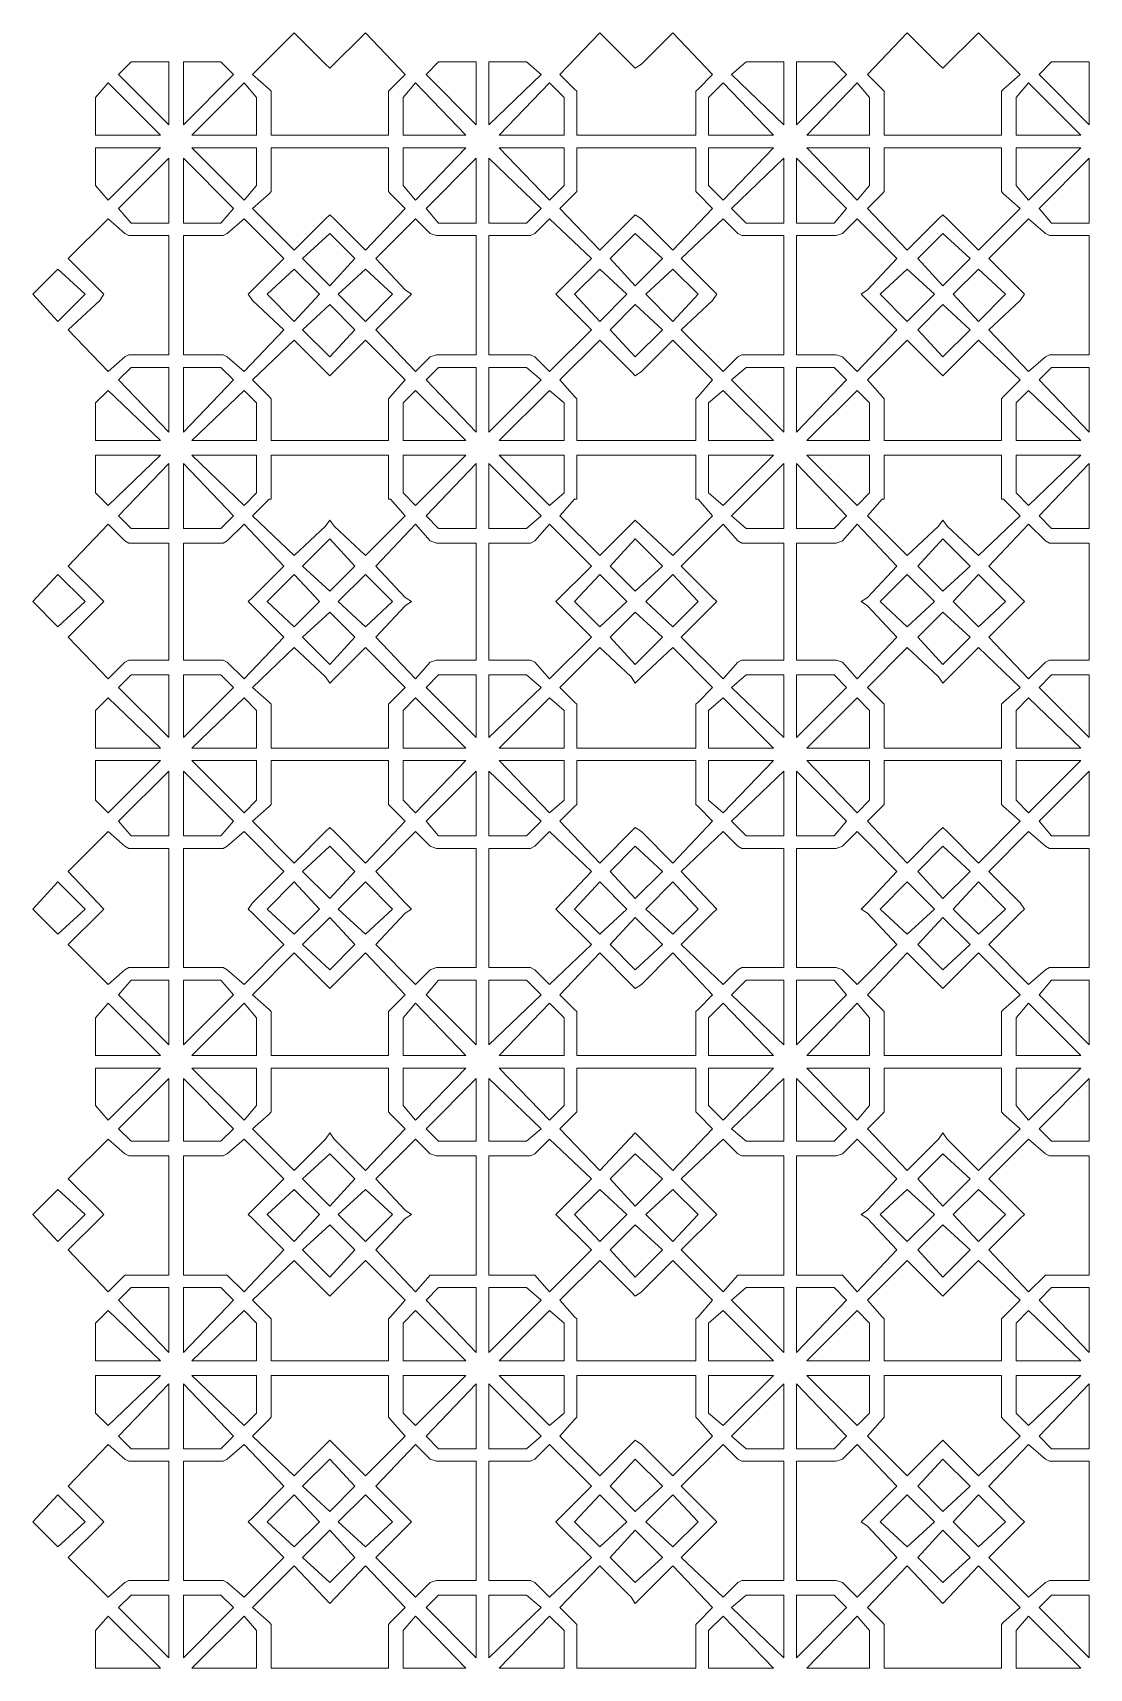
# Model space of a CAD drawing. Extents: x -66030 to 95157, y -13132 to 45879.
# Drawn here: x 40600 to 42572, y 25208 to 28262 of the extents above; entities that cross this region are included whole.
import ezdxf

# ---------------------------------------------------------------- set-up
doc = ezdxf.new("R2010")
doc.units = 0
doc.header["$LTSCALE"] = 100
doc.header["$MEASUREMENT"] = 0
doc.layers.get('0').update_dxf_attribs({"linetype": 'CONTINUOUS'})

msp = doc.modelspace()

# ---------------------------------------------------------------- linework, layer by layer
at = {"lineweight": 0}
for points in [[(41044.9, 28070.7), (41263.6, 28070.7), (41263.6, 28152.8), (41267.5, 28156.7), (41294.9, 28184), (41220.7, 28262.1), (41154.2, 28195.7), (41146.4, 28203.6), (41087.8, 28262.1), (41009.7, 28184), (41041, 28156.7), (41044.9, 28152.8), (41044.9, 28070.7)], [(41615.2, 28070.7), (41837.8, 28070.7), (41837.8, 28152.8), (41841.7, 28156.7), (41869, 28184), (41794.8, 28262.1), (41736.2, 28203.6), (41724.5, 28195.7), (41716.7, 28203.6), (41658.1, 28262.1), (41583.9, 28184), (41611.2, 28156.7), (41615.2, 28152.8), (41615.2, 28070.7)], [(42189.3, 28070.7), (42408.1, 28070.7), (42408.1, 28152.8), (42412, 28156.7), (42443.2, 28184), (42365.1, 28262.1), (42298.7, 28195.7), (42290.9, 28203.6), (42232.3, 28262.1), (42158.1, 28184), (42185.4, 28156.7), (42189.3, 28152.8), (42189.3, 28070.7)], [(40853.5, 28090.3), (40853.5, 28207.5), (40783.2, 28207.5), (40759.7, 28184), (40853.5, 28090.3)], [(40880.8, 28207.5), (40880.8, 28090.3), (40974.6, 28184), (40951.1, 28207.5), (40880.8, 28207.5)], [(41333.9, 28184), (41427.7, 28090.3), (41427.7, 28207.5), (41357.4, 28207.5), (41333.9, 28184)], [(41451.1, 28090.3), (41548.8, 28184), (41521.4, 28207.5), (41451.1, 28207.5), (41451.1, 28090.3)], [(42001.8, 28090.3), (42001.8, 28207.5), (41931.5, 28207.5), (41904.2, 28184), (42001.8, 28090.3)], [(42025.3, 28207.5), (42025.3, 28090.3), (42119, 28184), (42095.6, 28207.5), (42025.3, 28207.5)], [(42478.4, 28184), (42572.1, 28090.3), (42572.1, 28207.5), (42501.8, 28207.5), (42478.4, 28184)], [(40716.8, 28070.7), (40837.9, 28070.7), (40740.2, 28168.4), (40716.8, 28141.1), (40716.8, 28070.7)], [(40896.5, 28070.7), (41017.5, 28070.7), (41017.5, 28141.1), (40994.1, 28168.4), (40896.5, 28070.7)], [(41291, 28070.7), (41408.1, 28070.7), (41314.4, 28168.4), (41291, 28141.1), (41291, 28070.7)], [(41470.6, 28070.7), (41591.7, 28070.7), (41591.7, 28141.1), (41564.4, 28168.4), (41470.6, 28070.7)], [(41861.2, 28070.7), (41982.3, 28070.7), (41888.6, 28168.4), (41861.2, 28141.1), (41861.2, 28070.7)], [(42044.8, 28070.7), (42162, 28070.7), (42162, 28141.1), (42138.6, 28168.4), (42044.8, 28070.7)], [(42435.4, 28070.7), (42556.5, 28070.7), (42458.8, 28168.4), (42435.4, 28141.1), (42435.4, 28070.7)], [(40837.9, 28047.3), (40716.8, 28047.3), (40716.8, 27977), (40740.2, 27949.7), (40837.9, 28047.3)], [(41017.5, 28047.3), (40896.5, 28047.3), (40994.1, 27949.7), (41017.5, 27977), (41017.5, 28047.3)], [(41263.6, 28047.3), (41044.9, 28047.3), (41044.9, 27965.3), (41041, 27961.4), (41009.7, 27934), (41087.8, 27855.9), (41146.4, 27914.5), (41154.2, 27922.3), (41162.1, 27914.5), (41220.7, 27855.9), (41294.9, 27934), (41267.5, 27961.4), (41263.6, 27965.3), (41263.6, 28047.3)], [(41408.1, 28047.3), (41291, 28047.3), (41291, 27977), (41314.4, 27949.7), (41408.1, 28047.3)], [(41591.7, 28047.3), (41470.6, 28047.3), (41564.4, 27949.7), (41591.7, 27977), (41591.7, 28047.3)], [(41837.8, 28047.3), (41615.2, 28047.3), (41615.2, 27965.3), (41611.2, 27961.4), (41583.9, 27934), (41658.1, 27855.9), (41724.5, 27922.3), (41736.2, 27914.5), (41794.8, 27855.9), (41869, 27934), (41841.7, 27961.4), (41837.8, 27965.3), (41837.8, 28047.3)], [(41982.3, 28047.3), (41861.2, 28047.3), (41861.2, 27977), (41888.6, 27949.7), (41982.3, 28047.3)], [(42162, 28047.3), (42044.8, 28047.3), (42138.6, 27949.7), (42162, 27977), (42162, 28047.3)], [(42408.1, 28047.3), (42189.3, 28047.3), (42189.3, 27965.3), (42185.4, 27961.4), (42158.1, 27934), (42232.3, 27855.9), (42290.9, 27914.5), (42298.7, 27922.3), (42306.5, 27914.5), (42365.1, 27855.9), (42443.2, 27934), (42412, 27961.4), (42408.1, 27965.3), (42408.1, 28047.3)], [(42556.5, 28047.3), (42435.4, 28047.3), (42435.4, 27977), (42458.8, 27949.7), (42556.5, 28047.3)], [(40853.5, 27906.7), (40853.5, 28027.8), (40759.7, 27934), (40783.2, 27906.7), (40853.5, 27906.7)], [(40880.8, 28027.8), (40880.8, 27906.7), (40951.1, 27906.7), (40974.6, 27934), (40880.8, 28027.8)], [(41427.7, 28027.8), (41333.9, 27934), (41357.4, 27906.7), (41427.7, 27906.7), (41427.7, 28027.8)], [(41548.8, 27934), (41451.1, 28027.8), (41451.1, 27906.7), (41521.4, 27906.7), (41548.8, 27934)], [(42001.8, 27906.7), (42001.8, 28027.8), (41904.2, 27934), (41931.5, 27906.7), (42001.8, 27906.7)], [(42025.3, 28027.8), (42025.3, 27906.7), (42095.6, 27906.7), (42119, 27934), (42025.3, 28027.8)], [(42572.1, 28027.8), (42478.4, 27934), (42501.8, 27906.7), (42572.1, 27906.7), (42572.1, 28027.8)], [(40853.5, 27660.6), (40853.5, 27883.3), (40779.3, 27883.3), (40771.5, 27887.2), (40740.2, 27914.5), (40666, 27840.3), (40732.4, 27773.9), (40724.6, 27762.2), (40666, 27707.5), (40740.2, 27629.4), (40771.5, 27656.7), (40779.3, 27660.6), (40853.5, 27660.6)], [(40880.8, 27883.3), (40880.8, 27660.6), (40955, 27660.6), (40962.9, 27656.7), (40994.1, 27629.4), (41068.3, 27707.5), (41009.7, 27762.2), (41001.9, 27773.9), (41009.7, 27781.7), (41068.3, 27840.3), (40994.1, 27914.5), (40962.9, 27887.2), (40955, 27883.3), (40880.8, 27883.3)], [(41314.4, 27629.4), (41341.7, 27656.7), (41353.5, 27660.6), (41427.7, 27660.6), (41427.7, 27883.3), (41353.5, 27883.3), (41341.7, 27887.2), (41314.4, 27914.5), (41240.2, 27840.3), (41294.9, 27781.7), (41306.6, 27773.9), (41294.9, 27762.2), (41240.2, 27707.5), (41314.4, 27629.4)], [(41451.1, 27660.6), (41529.2, 27660.6), (41537, 27656.7), (41564.4, 27629.4), (41642.5, 27707.5), (41576.1, 27773.9), (41642.5, 27840.3), (41564.4, 27914.5), (41537, 27887.2), (41529.2, 27883.3), (41451.1, 27883.3), (41451.1, 27660.6)], [(42001.8, 27660.6), (42001.8, 27883.3), (41923.7, 27883.3), (41915.9, 27887.2), (41888.6, 27914.5), (41810.5, 27840.3), (41869, 27781.7), (41876.9, 27773.9), (41869, 27762.2), (41810.5, 27707.5), (41888.6, 27629.4), (41915.9, 27656.7), (41923.7, 27660.6), (42001.8, 27660.6)], [(42025.3, 27883.3), (42025.3, 27660.6), (42099.5, 27660.6), (42111.2, 27656.7), (42138.6, 27629.4), (42212.8, 27707.5), (42158.1, 27762.2), (42146.4, 27773.9), (42158.1, 27781.7), (42212.8, 27840.3), (42138.6, 27914.5), (42111.2, 27887.2), (42099.5, 27883.3), (42025.3, 27883.3)], [(42458.8, 27629.4), (42490.1, 27656.7), (42497.9, 27660.6), (42572.1, 27660.6), (42572.1, 27883.3), (42497.9, 27883.3), (42490.1, 27887.2), (42458.8, 27914.5), (42384.6, 27840.3), (42443.2, 27781.7), (42451, 27773.9), (42443.2, 27762.2), (42384.6, 27707.5), (42458.8, 27629.4)], [(41201.1, 27840.3), (41154.2, 27887.2), (41103.5, 27840.3), (41154.2, 27789.5), (41201.1, 27840.3)], [(41775.3, 27840.3), (41724.5, 27887.2), (41677.6, 27840.3), (41724.5, 27789.5), (41775.3, 27840.3)], [(42349.5, 27840.3), (42298.7, 27887.2), (42251.8, 27840.3), (42298.7, 27789.5), (42349.5, 27840.3)], [(40646.5, 27723.1), (40697.3, 27773.9), (40646.5, 27820.8), (40599.6, 27773.9), (40646.5, 27723.1)], [(41087.8, 27820.8), (41037.1, 27773.9), (41087.8, 27723.1), (41134.7, 27773.9), (41087.8, 27820.8)], [(41220.7, 27723.1), (41271.4, 27773.9), (41220.7, 27820.8), (41169.9, 27773.9), (41220.7, 27723.1)], [(41658.1, 27820.8), (41611.2, 27773.9), (41658.1, 27723.1), (41708.9, 27773.9), (41658.1, 27820.8)], [(41794.8, 27723.1), (41841.7, 27773.9), (41794.8, 27820.8), (41744, 27773.9), (41794.8, 27723.1)], [(42232.3, 27820.8), (42181.5, 27773.9), (42232.3, 27723.1), (42283.1, 27773.9), (42232.3, 27820.8)], [(42365.1, 27723.1), (42415.9, 27773.9), (42365.1, 27820.8), (42318.2, 27773.9), (42365.1, 27723.1)], [(41154.2, 27656.7), (41201.1, 27707.5), (41154.2, 27754.4), (41103.5, 27707.5), (41154.2, 27656.7)], [(41724.5, 27656.7), (41775.3, 27707.5), (41724.5, 27754.4), (41677.6, 27707.5), (41724.5, 27656.7)], [(42298.7, 27656.7), (42349.5, 27707.5), (42298.7, 27754.4), (42251.8, 27707.5), (42298.7, 27656.7)], [(41263.6, 27500.5), (41263.6, 27578.6), (41267.5, 27582.5), (41294.9, 27613.7), (41220.7, 27688), (41154.2, 27621.6), (41087.8, 27688), (41009.7, 27613.7), (41041, 27582.5), (41044.9, 27578.6), (41044.9, 27500.5), (41263.6, 27500.5)], [(41583.9, 27613.7), (41611.2, 27582.5), (41615.2, 27578.6), (41615.2, 27500.5), (41837.8, 27500.5), (41837.8, 27578.6), (41841.7, 27582.5), (41869, 27613.7), (41794.8, 27688), (41736.2, 27629.4), (41724.5, 27621.6), (41716.7, 27629.4), (41658.1, 27688), (41583.9, 27613.7)], [(42408.1, 27500.5), (42408.1, 27578.6), (42412, 27582.5), (42443.2, 27613.7), (42365.1, 27688), (42298.7, 27621.6), (42232.3, 27688), (42158.1, 27613.7), (42185.4, 27582.5), (42189.3, 27578.6), (42189.3, 27500.5), (42408.1, 27500.5)], [(40853.5, 27516.1), (40853.5, 27637.2), (40783.2, 27637.2), (40759.7, 27613.7), (40853.5, 27516.1)], [(40880.8, 27637.2), (40880.8, 27516.1), (40974.6, 27613.7), (40951.1, 27637.2), (40880.8, 27637.2)], [(41427.7, 27637.2), (41357.4, 27637.2), (41333.9, 27613.7), (41427.7, 27516.1), (41427.7, 27637.2)], [(41451.1, 27637.2), (41451.1, 27516.1), (41548.8, 27613.7), (41521.4, 27637.2), (41451.1, 27637.2)], [(42001.8, 27516.1), (42001.8, 27637.2), (41931.5, 27637.2), (41904.2, 27613.7), (42001.8, 27516.1)], [(42025.3, 27637.2), (42025.3, 27516.1), (42119, 27613.7), (42095.6, 27637.2), (42025.3, 27637.2)], [(42572.1, 27637.2), (42501.8, 27637.2), (42478.4, 27613.7), (42572.1, 27516.1), (42572.1, 27637.2)], [(40716.8, 27500.5), (40837.9, 27500.5), (40740.2, 27594.2), (40716.8, 27570.8), (40716.8, 27500.5)], [(40896.5, 27500.5), (41017.5, 27500.5), (41017.5, 27570.8), (40994.1, 27594.2), (40896.5, 27500.5)], [(41314.4, 27594.2), (41291, 27570.8), (41291, 27500.5), (41408.1, 27500.5), (41314.4, 27594.2)], [(41470.6, 27500.5), (41591.7, 27500.5), (41591.7, 27570.8), (41564.4, 27594.2), (41470.6, 27500.5)], [(41861.2, 27500.5), (41982.3, 27500.5), (41888.6, 27594.2), (41861.2, 27570.8), (41861.2, 27500.5)], [(42044.8, 27500.5), (42162, 27500.5), (42162, 27570.8), (42138.6, 27594.2), (42044.8, 27500.5)], [(42458.8, 27594.2), (42435.4, 27570.8), (42435.4, 27500.5), (42556.5, 27500.5), (42458.8, 27594.2)], [(40837.9, 27473.1), (40716.8, 27473.1), (40716.8, 27402.8), (40740.2, 27379.4), (40837.9, 27473.1)], [(41017.5, 27473.1), (40896.5, 27473.1), (40994.1, 27379.4), (41017.5, 27402.8), (41017.5, 27473.1)], [(41294.9, 27359.9), (41267.5, 27391.1), (41263.6, 27391.1), (41263.6, 27473.1), (41044.9, 27473.1), (41044.9, 27391.1), (41041, 27391.1), (41009.7, 27359.9), (41087.8, 27285.6), (41146.4, 27340.3), (41154.2, 27352), (41162.1, 27340.3), (41220.7, 27285.6), (41294.9, 27359.9)], [(41408.1, 27473.1), (41291, 27473.1), (41291, 27402.8), (41314.4, 27379.4), (41408.1, 27473.1)], [(41564.4, 27379.4), (41591.7, 27402.8), (41591.7, 27473.1), (41470.6, 27473.1), (41564.4, 27379.4)], [(41615.2, 27473.1), (41615.2, 27391.1), (41611.2, 27391.1), (41583.9, 27359.9), (41658.1, 27285.6), (41724.5, 27352), (41736.2, 27340.3), (41794.8, 27285.6), (41869, 27359.9), (41841.7, 27391.1), (41837.8, 27391.1), (41837.8, 27473.1), (41615.2, 27473.1)], [(41982.3, 27473.1), (41861.2, 27473.1), (41861.2, 27402.8), (41888.6, 27379.4), (41982.3, 27473.1)], [(42162, 27473.1), (42044.8, 27473.1), (42138.6, 27379.4), (42162, 27402.8), (42162, 27473.1)], [(42443.2, 27359.9), (42412, 27391.1), (42408.1, 27391.1), (42408.1, 27473.1), (42189.3, 27473.1), (42189.3, 27391.1), (42185.4, 27391.1), (42158.1, 27359.9), (42232.3, 27285.6), (42290.9, 27340.3), (42298.7, 27352), (42306.5, 27340.3), (42365.1, 27285.6), (42443.2, 27359.9)], [(42556.5, 27473.1), (42435.4, 27473.1), (42435.4, 27402.8), (42458.8, 27379.4), (42556.5, 27473.1)], [(40853.5, 27336.4), (40853.5, 27457.5), (40759.7, 27359.9), (40783.2, 27336.4), (40853.5, 27336.4)], [(40880.8, 27457.5), (40880.8, 27336.4), (40951.1, 27336.4), (40974.6, 27359.9), (40880.8, 27457.5)], [(41427.7, 27336.4), (41427.7, 27457.5), (41333.9, 27359.9), (41357.4, 27336.4), (41427.7, 27336.4)], [(41451.1, 27336.4), (41521.4, 27336.4), (41548.8, 27359.9), (41451.1, 27457.5), (41451.1, 27336.4)], [(42001.8, 27336.4), (42001.8, 27457.5), (41904.2, 27359.9), (41931.5, 27336.4), (42001.8, 27336.4)], [(42025.3, 27457.5), (42025.3, 27336.4), (42095.6, 27336.4), (42119, 27359.9), (42025.3, 27457.5)], [(42572.1, 27336.4), (42572.1, 27457.5), (42478.4, 27359.9), (42501.8, 27336.4), (42572.1, 27336.4)], [(40853.5, 27090.3), (40853.5, 27309.1), (40779.3, 27309.1), (40771.5, 27313), (40740.2, 27344.2), (40666, 27266.1), (40724.6, 27207.5), (40732.4, 27199.7), (40666, 27133.3), (40740.2, 27055.2), (40771.5, 27086.4), (40779.3, 27090.3), (40853.5, 27090.3)], [(40880.8, 27309.1), (40880.8, 27090.3), (40955, 27090.3), (40962.9, 27086.4), (40994.1, 27055.2), (41068.3, 27133.3), (41009.7, 27191.9), (41001.9, 27199.7), (41009.7, 27207.5), (41068.3, 27266.1), (40994.1, 27344.2), (40962.9, 27313), (40955, 27309.1), (40880.8, 27309.1)], [(41427.7, 27309.1), (41353.5, 27309.1), (41341.7, 27313), (41314.4, 27344.2), (41240.2, 27266.1), (41294.9, 27207.5), (41306.6, 27199.7), (41294.9, 27191.9), (41240.2, 27133.3), (41314.4, 27055.2), (41341.7, 27086.4), (41353.5, 27090.3), (41427.7, 27090.3), (41427.7, 27309.1)], [(41564.4, 27344.2), (41537, 27313), (41529.2, 27309.1), (41451.1, 27309.1), (41451.1, 27090.3), (41529.2, 27090.3), (41537, 27086.4), (41564.4, 27055.2), (41642.5, 27133.3), (41576.1, 27199.7), (41642.5, 27266.1), (41564.4, 27344.2)], [(42001.8, 27090.3), (42001.8, 27309.1), (41923.7, 27309.1), (41915.9, 27313), (41888.6, 27344.2), (41810.5, 27266.1), (41869, 27207.5), (41876.9, 27199.7), (41810.5, 27133.3), (41888.6, 27055.2), (41915.9, 27086.4), (41923.7, 27090.3), (42001.8, 27090.3)], [(42025.3, 27309.1), (42025.3, 27090.3), (42099.5, 27090.3), (42111.2, 27086.4), (42138.6, 27055.2), (42212.8, 27133.3), (42158.1, 27191.9), (42146.4, 27199.7), (42158.1, 27207.5), (42212.8, 27266.1), (42138.6, 27344.2), (42111.2, 27313), (42099.5, 27309.1), (42025.3, 27309.1)], [(42572.1, 27309.1), (42497.9, 27309.1), (42490.1, 27313), (42458.8, 27344.2), (42384.6, 27266.1), (42451, 27199.7), (42384.6, 27133.3), (42458.8, 27055.2), (42490.1, 27086.4), (42497.9, 27090.3), (42572.1, 27090.3), (42572.1, 27309.1)], [(41154.2, 27316.9), (41103.5, 27266.1), (41154.2, 27219.2), (41201.1, 27266.1), (41154.2, 27316.9)], [(41724.5, 27316.9), (41677.6, 27266.1), (41724.5, 27219.2), (41775.3, 27266.1), (41724.5, 27316.9)], [(42298.7, 27316.9), (42251.8, 27266.1), (42298.7, 27219.2), (42349.5, 27266.1), (42298.7, 27316.9)], [(40646.5, 27152.8), (40697.3, 27199.7), (40646.5, 27250.5), (40599.6, 27199.7), (40646.5, 27152.8)], [(41087.8, 27250.5), (41037.1, 27199.7), (41087.8, 27152.8), (41134.7, 27199.7), (41087.8, 27250.5)], [(41220.7, 27152.8), (41271.4, 27199.7), (41220.7, 27250.5), (41169.9, 27199.7), (41220.7, 27152.8)], [(41658.1, 27250.5), (41611.2, 27199.7), (41658.1, 27152.8), (41708.9, 27199.7), (41658.1, 27250.5)], [(41794.8, 27152.8), (41841.7, 27199.7), (41794.8, 27250.5), (41744, 27199.7), (41794.8, 27152.8)], [(42232.3, 27250.5), (42181.5, 27199.7), (42232.3, 27152.8), (42283.1, 27199.7), (42232.3, 27250.5)], [(42365.1, 27152.8), (42415.9, 27199.7), (42365.1, 27250.5), (42318.2, 27199.7), (42365.1, 27152.8)], [(41103.5, 27133.3), (41154.2, 27082.5), (41201.1, 27133.3), (41154.2, 27180.2), (41103.5, 27133.3)], [(41677.6, 27133.3), (41724.5, 27082.5), (41775.3, 27133.3), (41724.5, 27180.2), (41677.6, 27133.3)], [(42251.8, 27133.3), (42298.7, 27082.5), (42349.5, 27133.3), (42298.7, 27180.2), (42251.8, 27133.3)], [(41044.9, 26926.3), (41263.6, 26926.3), (41263.6, 27008.3), (41267.5, 27012.2), (41294.9, 27039.6), (41220.7, 27113.8), (41154.2, 27047.4), (41146.4, 27059.1), (41087.8, 27113.8), (41009.7, 27039.6), (41041, 27012.2), (41044.9, 27008.3), (41044.9, 26926.3)], [(41615.2, 26926.3), (41837.8, 26926.3), (41837.8, 27008.3), (41841.7, 27012.2), (41869, 27039.6), (41794.8, 27113.8), (41736.2, 27059.1), (41724.5, 27047.4), (41716.7, 27059.1), (41658.1, 27113.8), (41583.9, 27039.6), (41611.2, 27012.2), (41615.2, 27008.3), (41615.2, 26926.3)], [(42189.3, 26926.3), (42408.1, 26926.3), (42408.1, 27008.3), (42412, 27012.2), (42443.2, 27039.6), (42365.1, 27113.8), (42298.7, 27047.4), (42290.9, 27059.1), (42232.3, 27113.8), (42158.1, 27039.6), (42185.4, 27012.2), (42189.3, 27008.3), (42189.3, 26926.3)], [(40853.5, 26945.8), (40853.5, 27063), (40783.2, 27063), (40759.7, 27039.6), (40853.5, 26945.8)], [(40880.8, 27063), (40880.8, 26945.8), (40974.6, 27039.6), (40951.1, 27063), (40880.8, 27063)], [(41333.9, 27039.6), (41427.7, 26945.8), (41427.7, 27063), (41357.4, 27063), (41333.9, 27039.6)], [(41451.1, 26945.8), (41548.8, 27039.6), (41521.4, 27063), (41451.1, 27063), (41451.1, 26945.8)], [(42001.8, 26945.8), (42001.8, 27063), (41931.5, 27063), (41904.2, 27039.6), (42001.8, 26945.8)], [(42025.3, 27063), (42025.3, 26945.8), (42119, 27039.6), (42095.6, 27063), (42025.3, 27063)], [(42478.4, 27039.6), (42572.1, 26945.8), (42572.1, 27063), (42501.8, 27063), (42478.4, 27039.6)], [(40716.8, 26926.3), (40837.9, 26926.3), (40740.2, 27020), (40716.8, 26996.6), (40716.8, 26926.3)], [(40896.5, 26926.3), (41017.5, 26926.3), (41017.5, 26996.6), (40994.1, 27020), (40896.5, 26926.3)], [(41291, 26926.3), (41408.1, 26926.3), (41314.4, 27020), (41291, 26996.6), (41291, 26926.3)], [(41470.6, 26926.3), (41591.7, 26926.3), (41591.7, 26996.6), (41564.4, 27020), (41470.6, 26926.3)], [(41861.2, 26926.3), (41982.3, 26926.3), (41888.6, 27020), (41861.2, 26996.6), (41861.2, 26926.3)], [(42044.8, 26926.3), (42162, 26926.3), (42162, 26996.6), (42138.6, 27020), (42044.8, 26926.3)], [(42435.4, 26926.3), (42556.5, 26926.3), (42458.8, 27020), (42435.4, 26996.6), (42435.4, 26926.3)], [(40837.9, 26902.9), (40716.8, 26902.9), (40716.8, 26828.7), (40740.2, 26805.2), (40837.9, 26902.9)], [(40853.5, 26762.2), (40853.5, 26883.3), (40759.7, 26789.6), (40783.2, 26762.2), (40853.5, 26762.2)], [(40880.8, 26883.3), (40880.8, 26762.2), (40951.1, 26762.2), (40974.6, 26789.6), (40880.8, 26883.3)], [(41017.5, 26902.9), (40896.5, 26902.9), (40994.1, 26805.2), (41017.5, 26828.7), (41017.5, 26902.9)], [(41263.6, 26902.9), (41044.9, 26902.9), (41044.9, 26820.8), (41041, 26816.9), (41009.7, 26789.6), (41087.8, 26711.5), (41146.4, 26770.1), (41154.2, 26777.9), (41162.1, 26770.1), (41220.7, 26711.5), (41294.9, 26789.6), (41267.5, 26816.9), (41263.6, 26820.8), (41263.6, 26902.9)], [(41408.1, 26902.9), (41291, 26902.9), (41291, 26828.7), (41314.4, 26805.2), (41408.1, 26902.9)], [(41427.7, 26883.3), (41333.9, 26789.6), (41357.4, 26762.2), (41427.7, 26762.2), (41427.7, 26883.3)], [(41548.8, 26789.6), (41451.1, 26883.3), (41451.1, 26762.2), (41521.4, 26762.2), (41548.8, 26789.6)], [(41591.7, 26902.9), (41470.6, 26902.9), (41564.4, 26805.2), (41591.7, 26828.7), (41591.7, 26902.9)], [(41837.8, 26902.9), (41615.2, 26902.9), (41615.2, 26820.8), (41611.2, 26816.9), (41583.9, 26789.6), (41658.1, 26711.5), (41724.5, 26777.9), (41736.2, 26770.1), (41794.8, 26711.5), (41869, 26789.6), (41841.7, 26816.9), (41837.8, 26820.8), (41837.8, 26902.9)], [(41982.3, 26902.9), (41861.2, 26902.9), (41861.2, 26828.7), (41888.6, 26805.2), (41982.3, 26902.9)], [(42001.8, 26762.2), (42001.8, 26883.3), (41904.2, 26789.6), (41931.5, 26762.2), (42001.8, 26762.2)], [(42025.3, 26883.3), (42025.3, 26762.2), (42095.6, 26762.2), (42119, 26789.6), (42025.3, 26883.3)], [(42162, 26902.9), (42044.8, 26902.9), (42138.6, 26805.2), (42162, 26828.7), (42162, 26902.9)], [(42408.1, 26902.9), (42189.3, 26902.9), (42189.3, 26820.8), (42185.4, 26816.9), (42158.1, 26789.6), (42232.3, 26711.5), (42290.9, 26770.1), (42298.7, 26777.9), (42306.5, 26770.1), (42365.1, 26711.5), (42443.2, 26789.6), (42412, 26816.9), (42408.1, 26820.8), (42408.1, 26902.9)], [(42556.5, 26902.9), (42435.4, 26902.9), (42435.4, 26828.7), (42458.8, 26805.2), (42556.5, 26902.9)], [(42572.1, 26883.3), (42478.4, 26789.6), (42501.8, 26762.2), (42572.1, 26762.2), (42572.1, 26883.3)], [(40853.5, 26516.2), (40853.5, 26738.8), (40779.3, 26738.8), (40771.5, 26742.7), (40740.2, 26770.1), (40666, 26695.8), (40732.4, 26625.5), (40724.6, 26617.7), (40666, 26559.1), (40740.2, 26484.9), (40771.5, 26512.3), (40779.3, 26516.2), (40853.5, 26516.2)], [(40880.8, 26738.8), (40880.8, 26516.2), (40955, 26516.2), (40962.9, 26512.3), (40994.1, 26484.9), (41068.3, 26559.1), (41009.7, 26617.7), (41001.9, 26625.5), (41009.7, 26637.3), (41068.3, 26695.8), (40994.1, 26770.1), (40962.9, 26742.7), (40955, 26738.8), (40880.8, 26738.8)], [(41314.4, 26484.9), (41341.7, 26512.3), (41353.5, 26516.2), (41427.7, 26516.2), (41427.7, 26738.8), (41353.5, 26738.8), (41341.7, 26742.7), (41314.4, 26770.1), (41240.2, 26695.8), (41294.9, 26637.3), (41306.6, 26625.5), (41294.9, 26617.7), (41240.2, 26559.1), (41314.4, 26484.9)], [(41451.1, 26516.2), (41529.2, 26516.2), (41537, 26512.3), (41564.4, 26484.9), (41642.5, 26559.1), (41583.9, 26617.7), (41576.1, 26625.5), (41642.5, 26695.8), (41564.4, 26770.1), (41537, 26742.7), (41529.2, 26738.8), (41451.1, 26738.8), (41451.1, 26516.2)], [(42001.8, 26516.2), (42001.8, 26738.8), (41923.7, 26738.8), (41915.9, 26742.7), (41888.6, 26770.1), (41810.5, 26695.8), (41876.9, 26625.5), (41869, 26617.7), (41810.5, 26559.1), (41888.6, 26484.9), (41915.9, 26512.3), (41923.7, 26516.2), (42001.8, 26516.2)], [(42025.3, 26738.8), (42025.3, 26516.2), (42099.5, 26516.2), (42111.2, 26512.3), (42138.6, 26484.9), (42212.8, 26559.1), (42158.1, 26617.7), (42146.4, 26625.5), (42158.1, 26637.3), (42212.8, 26695.8), (42138.6, 26770.1), (42111.2, 26742.7), (42099.5, 26738.8), (42025.3, 26738.8)], [(42458.8, 26484.9), (42490.1, 26512.3), (42497.9, 26516.2), (42572.1, 26516.2), (42572.1, 26738.8), (42497.9, 26738.8), (42490.1, 26742.7), (42458.8, 26770.1), (42384.6, 26695.8), (42443.2, 26637.3), (42451, 26625.5), (42443.2, 26617.7), (42384.6, 26559.1), (42458.8, 26484.9)], [(41201.1, 26695.8), (41154.2, 26742.7), (41103.5, 26695.8), (41154.2, 26645.1), (41201.1, 26695.8)], [(41775.3, 26695.8), (41724.5, 26742.7), (41677.6, 26695.8), (41724.5, 26645.1), (41775.3, 26695.8)], [(42349.5, 26695.8), (42298.7, 26742.7), (42251.8, 26695.8), (42298.7, 26645.1), (42349.5, 26695.8)], [(40646.5, 26578.7), (40697.3, 26625.5), (40646.5, 26676.3), (40599.6, 26625.5), (40646.5, 26578.7)], [(41087.8, 26676.3), (41037.1, 26625.5), (41087.8, 26578.7), (41134.7, 26625.5), (41087.8, 26676.3)], [(41220.7, 26578.7), (41271.4, 26625.5), (41220.7, 26676.3), (41169.9, 26625.5), (41220.7, 26578.7)], [(41658.1, 26676.3), (41611.2, 26625.5), (41658.1, 26578.7), (41708.9, 26625.5), (41658.1, 26676.3)], [(41794.8, 26578.7), (41841.7, 26625.5), (41794.8, 26676.3), (41744, 26625.5), (41794.8, 26578.7)], [(42232.3, 26676.3), (42181.5, 26625.5), (42232.3, 26578.7), (42283.1, 26625.5), (42232.3, 26676.3)], [(42365.1, 26578.7), (42415.9, 26625.5), (42365.1, 26676.3), (42318.2, 26625.5), (42365.1, 26578.7)], [(41154.2, 26512.3), (41201.1, 26559.1), (41154.2, 26609.9), (41103.5, 26559.1), (41154.2, 26512.3)], [(41724.5, 26512.3), (41775.3, 26559.1), (41724.5, 26609.9), (41677.6, 26559.1), (41724.5, 26512.3)], [(42298.7, 26512.3), (42349.5, 26559.1), (42298.7, 26609.9), (42251.8, 26559.1), (42298.7, 26512.3)], [(41263.6, 26352.1), (41263.6, 26434.1), (41267.5, 26438.1), (41294.9, 26465.4), (41220.7, 26543.5), (41154.2, 26477.1), (41087.8, 26543.5), (41009.7, 26465.4), (41041, 26438.1), (41044.9, 26434.1), (41044.9, 26352.1), (41263.6, 26352.1)], [(41583.9, 26465.4), (41611.2, 26438.1), (41615.2, 26434.1), (41615.2, 26352.1), (41837.8, 26352.1), (41837.8, 26434.1), (41841.7, 26438.1), (41869, 26465.4), (41794.8, 26543.5), (41736.2, 26484.9), (41724.5, 26477.1), (41716.7, 26484.9), (41658.1, 26543.5), (41583.9, 26465.4)], [(42408.1, 26352.1), (42408.1, 26434.1), (42412, 26438.1), (42443.2, 26465.4), (42365.1, 26543.5), (42298.7, 26477.1), (42232.3, 26543.5), (42158.1, 26465.4), (42185.4, 26438.1), (42189.3, 26434.1), (42189.3, 26352.1), (42408.1, 26352.1)], [(40853.5, 26371.7), (40853.5, 26492.7), (40783.2, 26492.7), (40759.7, 26465.4), (40853.5, 26371.7)], [(40880.8, 26492.7), (40880.8, 26371.7), (40974.6, 26465.4), (40951.1, 26492.7), (40880.8, 26492.7)], [(41427.7, 26492.7), (41357.4, 26492.7), (41333.9, 26465.4), (41427.7, 26371.7), (41427.7, 26492.7)], [(41451.1, 26492.7), (41451.1, 26371.7), (41548.8, 26465.4), (41521.4, 26492.7), (41451.1, 26492.7)], [(42001.8, 26371.7), (42001.8, 26492.7), (41931.5, 26492.7), (41904.2, 26465.4), (42001.8, 26371.7)], [(42025.3, 26492.7), (42025.3, 26371.7), (42119, 26465.4), (42095.6, 26492.7), (42025.3, 26492.7)], [(42572.1, 26492.7), (42501.8, 26492.7), (42478.4, 26465.4), (42572.1, 26371.7), (42572.1, 26492.7)], [(40716.8, 26352.1), (40837.9, 26352.1), (40740.2, 26449.8), (40716.8, 26422.4), (40716.8, 26352.1)], [(40896.5, 26352.1), (41017.5, 26352.1), (41017.5, 26422.4), (40994.1, 26449.8), (40896.5, 26352.1)], [(41314.4, 26449.8), (41291, 26422.4), (41291, 26352.1), (41408.1, 26352.1), (41314.4, 26449.8)], [(41470.6, 26352.1), (41591.7, 26352.1), (41591.7, 26422.4), (41564.4, 26449.8), (41470.6, 26352.1)], [(41861.2, 26352.1), (41982.3, 26352.1), (41888.6, 26449.8), (41861.2, 26422.4), (41861.2, 26352.1)], [(42044.8, 26352.1), (42162, 26352.1), (42162, 26422.4), (42138.6, 26449.8), (42044.8, 26352.1)], [(42458.8, 26449.8), (42435.4, 26422.4), (42435.4, 26352.1), (42556.5, 26352.1), (42458.8, 26449.8)], [(40837.9, 26328.7), (40716.8, 26328.7), (40716.8, 26258.4), (40740.2, 26231), (40837.9, 26328.7)], [(40853.5, 26192), (40853.5, 26309.2), (40759.7, 26215.4), (40783.2, 26192), (40853.5, 26192)], [(40880.8, 26309.2), (40880.8, 26192), (40951.1, 26192), (40974.6, 26215.4), (40880.8, 26309.2)], [(41017.5, 26328.7), (40896.5, 26328.7), (40994.1, 26231), (41017.5, 26258.4), (41017.5, 26328.7)], [(41294.9, 26215.4), (41267.5, 26242.8), (41263.6, 26246.7), (41263.6, 26328.7), (41044.9, 26328.7), (41044.9, 26246.7), (41041, 26242.8), (41009.7, 26215.4), (41087.8, 26137.3), (41146.4, 26195.9), (41154.2, 26207.6), (41162.1, 26195.9), (41220.7, 26137.3), (41294.9, 26215.4)], [(41408.1, 26328.7), (41291, 26328.7), (41291, 26258.4), (41314.4, 26231), (41408.1, 26328.7)], [(41427.7, 26192), (41427.7, 26309.2), (41333.9, 26215.4), (41357.4, 26192), (41427.7, 26192)], [(41451.1, 26192), (41521.4, 26192), (41548.8, 26215.4), (41451.1, 26309.2), (41451.1, 26192)], [(41564.4, 26231), (41591.7, 26258.4), (41591.7, 26328.7), (41470.6, 26328.7), (41564.4, 26231)], [(41615.2, 26328.7), (41615.2, 26246.7), (41611.2, 26242.8), (41583.9, 26215.4), (41658.1, 26137.3), (41724.5, 26207.6), (41736.2, 26195.9), (41794.8, 26137.3), (41869, 26215.4), (41841.7, 26242.8), (41837.8, 26246.7), (41837.8, 26328.7), (41615.2, 26328.7)], [(41982.3, 26328.7), (41861.2, 26328.7), (41861.2, 26258.4), (41888.6, 26231), (41982.3, 26328.7)], [(42001.8, 26192), (42001.8, 26309.2), (41904.2, 26215.4), (41931.5, 26192), (42001.8, 26192)], [(42025.3, 26309.2), (42025.3, 26192), (42095.6, 26192), (42119, 26215.4), (42025.3, 26309.2)], [(42162, 26328.7), (42044.8, 26328.7), (42138.6, 26231), (42162, 26258.4), (42162, 26328.7)], [(42443.2, 26215.4), (42412, 26242.8), (42408.1, 26246.7), (42408.1, 26328.7), (42189.3, 26328.7), (42189.3, 26246.7), (42185.4, 26242.8), (42158.1, 26215.4), (42232.3, 26137.3), (42290.9, 26195.9), (42298.7, 26207.6), (42306.5, 26195.9), (42365.1, 26137.3), (42443.2, 26215.4)], [(42556.5, 26328.7), (42435.4, 26328.7), (42435.4, 26258.4), (42458.8, 26231), (42556.5, 26328.7)], [(42572.1, 26192), (42572.1, 26309.2), (42478.4, 26215.4), (42501.8, 26192), (42572.1, 26192)], [(40853.5, 25942), (40853.5, 26164.6), (40779.3, 26164.6), (40771.5, 26168.5), (40740.2, 26195.9), (40666, 26121.7), (40724.6, 26063.1), (40732.4, 26055.3), (40724.6, 26047.5), (40666, 25988.9), (40740.2, 25910.7), (40771.5, 25942), (40779.3, 25942), (40853.5, 25942)], [(40880.8, 26164.6), (40880.8, 25942), (40955, 25942), (40962.9, 25942), (40994.1, 25910.7), (41068.3, 25988.9), (41009.7, 26047.5), (41001.9, 26055.3), (41009.7, 26063.1), (41068.3, 26121.7), (40994.1, 26195.9), (40962.9, 26168.5), (40955, 26164.6), (40880.8, 26164.6)], [(41427.7, 26164.6), (41353.5, 26164.6), (41341.7, 26168.5), (41314.4, 26195.9), (41240.2, 26121.7), (41294.9, 26063.1), (41306.6, 26055.3), (41294.9, 26047.5), (41240.2, 25988.9), (41314.4, 25910.7), (41341.7, 25942), (41353.5, 25942), (41427.7, 25942), (41427.7, 26164.6)], [(41564.4, 26195.9), (41537, 26168.5), (41529.2, 26164.6), (41451.1, 26164.6), (41451.1, 25942), (41529.2, 25942), (41537, 25942), (41564.4, 25910.7), (41642.5, 25988.9), (41576.1, 26055.3), (41642.5, 26121.7), (41564.4, 26195.9)], [(42001.8, 25942), (42001.8, 26164.6), (41923.7, 26164.6), (41915.9, 26168.5), (41888.6, 26195.9), (41810.5, 26121.7), (41869, 26063.1), (41876.9, 26055.3), (41810.5, 25988.9), (41888.6, 25910.7), (41915.9, 25942), (41923.7, 25942), (42001.8, 25942)], [(42025.3, 26164.6), (42025.3, 25942), (42099.5, 25942), (42111.2, 25942), (42138.6, 25910.7), (42212.8, 25988.9), (42158.1, 26047.5), (42146.4, 26055.3), (42158.1, 26063.1), (42212.8, 26121.7), (42138.6, 26195.9), (42111.2, 26168.5), (42099.5, 26164.6), (42025.3, 26164.6)], [(42572.1, 26164.6), (42497.9, 26164.6), (42490.1, 26168.5), (42458.8, 26195.9), (42384.6, 26121.7), (42443.2, 26063.1), (42451, 26055.3), (42443.2, 26047.5), (42384.6, 25988.9), (42458.8, 25910.7), (42490.1, 25942), (42497.9, 25942), (42572.1, 25942), (42572.1, 26164.6)], [(41154.2, 26168.5), (41103.5, 26121.7), (41154.2, 26070.9), (41201.1, 26121.7), (41154.2, 26168.5)], [(41724.5, 26168.5), (41677.6, 26121.7), (41724.5, 26070.9), (41775.3, 26121.7), (41724.5, 26168.5)], [(42298.7, 26168.5), (42251.8, 26121.7), (42298.7, 26070.9), (42349.5, 26121.7), (42298.7, 26168.5)], [(40646.5, 26004.5), (40697.3, 26055.3), (40646.5, 26102.1), (40599.6, 26055.3), (40646.5, 26004.5)], [(41087.8, 26102.1), (41037.1, 26055.3), (41087.8, 26004.5), (41134.7, 26055.3), (41087.8, 26102.1)], [(41220.7, 26004.5), (41271.4, 26055.3), (41220.7, 26102.1), (41169.9, 26055.3), (41220.7, 26004.5)], [(41658.1, 26102.1), (41611.2, 26055.3), (41658.1, 26004.5), (41708.9, 26055.3), (41658.1, 26102.1)], [(41794.8, 26004.5), (41841.7, 26055.3), (41794.8, 26102.1), (41744, 26055.3), (41794.8, 26004.5)], [(42232.3, 26102.1), (42181.5, 26055.3), (42232.3, 26004.5), (42283.1, 26055.3), (42232.3, 26102.1)], [(42365.1, 26004.5), (42415.9, 26055.3), (42365.1, 26102.1), (42318.2, 26055.3), (42365.1, 26004.5)], [(41103.5, 25988.9), (41154.2, 25938.1), (41201.1, 25988.9), (41154.2, 26035.7), (41103.5, 25988.9)], [(41677.6, 25988.9), (41724.5, 25938.1), (41775.3, 25988.9), (41724.5, 26035.7), (41677.6, 25988.9)], [(42251.8, 25988.9), (42298.7, 25938.1), (42349.5, 25988.9), (42298.7, 26035.7), (42251.8, 25988.9)], [(41044.9, 25781.9), (41263.6, 25781.9), (41263.6, 25860), (41267.5, 25863.9), (41294.9, 25895.1), (41220.7, 25969.3), (41154.2, 25902.9), (41146.4, 25910.7), (41087.8, 25969.3), (41009.7, 25895.1), (41041, 25863.9), (41044.9, 25860), (41044.9, 25781.9)], [(41615.2, 25781.9), (41837.8, 25781.9), (41837.8, 25860), (41841.7, 25863.9), (41869, 25895.1), (41794.8, 25969.3), (41736.2, 25910.7), (41724.5, 25902.9), (41716.7, 25910.7), (41658.1, 25969.3), (41583.9, 25895.1), (41611.2, 25863.9), (41615.2, 25860), (41615.2, 25781.9)], [(42189.3, 25781.9), (42408.1, 25781.9), (42408.1, 25860), (42412, 25863.9), (42443.2, 25895.1), (42365.1, 25969.3), (42298.7, 25902.9), (42290.9, 25910.7), (42232.3, 25969.3), (42158.1, 25895.1), (42185.4, 25863.9), (42189.3, 25860), (42189.3, 25781.9)], [(40853.5, 25797.5), (40853.5, 25918.6), (40783.2, 25918.6), (40759.7, 25895.1), (40853.5, 25797.5)], [(40880.8, 25918.6), (40880.8, 25797.5), (40974.6, 25895.1), (40951.1, 25918.6), (40880.8, 25918.6)], [(41333.9, 25895.1), (41427.7, 25797.5), (41427.7, 25918.6), (41357.4, 25918.6), (41333.9, 25895.1)], [(41451.1, 25797.5), (41548.8, 25895.1), (41521.4, 25918.6), (41451.1, 25918.6), (41451.1, 25797.5)], [(42001.8, 25797.5), (42001.8, 25918.6), (41931.5, 25918.6), (41904.2, 25895.1), (42001.8, 25797.5)], [(42025.3, 25918.6), (42025.3, 25797.5), (42119, 25895.1), (42095.6, 25918.6), (42025.3, 25918.6)], [(42478.4, 25895.1), (42572.1, 25797.5), (42572.1, 25918.6), (42501.8, 25918.6), (42478.4, 25895.1)], [(40716.8, 25781.9), (40837.9, 25781.9), (40740.2, 25875.6), (40716.8, 25852.2), (40716.8, 25781.9)], [(40896.5, 25781.9), (41017.5, 25781.9), (41017.5, 25852.2), (40994.1, 25875.6), (40896.5, 25781.9)], [(41291, 25781.9), (41408.1, 25781.9), (41314.4, 25875.6), (41291, 25852.2), (41291, 25781.9)], [(41470.6, 25781.9), (41591.7, 25781.9), (41591.7, 25852.2), (41564.4, 25875.6), (41470.6, 25781.9)], [(41861.2, 25781.9), (41982.3, 25781.9), (41888.6, 25875.6), (41861.2, 25852.2), (41861.2, 25781.9)], [(42044.8, 25781.9), (42162, 25781.9), (42162, 25852.2), (42138.6, 25875.6), (42044.8, 25781.9)], [(42435.4, 25781.9), (42556.5, 25781.9), (42458.8, 25875.6), (42435.4, 25852.2), (42435.4, 25781.9)], [(40837.9, 25754.5), (40716.8, 25754.5), (40716.8, 25684.2), (40740.2, 25660.8), (40837.9, 25754.5)], [(41017.5, 25754.5), (40896.5, 25754.5), (40994.1, 25660.8), (41017.5, 25684.2), (41017.5, 25754.5)], [(41263.6, 25754.5), (41044.9, 25754.5), (41044.9, 25676.4), (41041, 25672.5), (41009.7, 25641.2), (41087.8, 25567), (41146.4, 25625.6), (41154.2, 25633.4), (41162.1, 25625.6), (41220.7, 25567), (41294.9, 25641.2), (41267.5, 25672.5), (41263.6, 25676.4), (41263.6, 25754.5)], [(41408.1, 25754.5), (41291, 25754.5), (41291, 25684.2), (41314.4, 25660.8), (41408.1, 25754.5)], [(41591.7, 25754.5), (41470.6, 25754.5), (41564.4, 25660.8), (41591.7, 25684.2), (41591.7, 25754.5)], [(41837.8, 25754.5), (41615.2, 25754.5), (41615.2, 25676.4), (41611.2, 25672.5), (41583.9, 25641.2), (41658.1, 25567), (41724.5, 25633.4), (41736.2, 25625.6), (41794.8, 25567), (41869, 25641.2), (41841.7, 25672.5), (41837.8, 25676.4), (41837.8, 25754.5)], [(41982.3, 25754.5), (41861.2, 25754.5), (41861.2, 25684.2), (41888.6, 25660.8), (41982.3, 25754.5)], [(42162, 25754.5), (42044.8, 25754.5), (42138.6, 25660.8), (42162, 25684.2), (42162, 25754.5)], [(42408.1, 25754.5), (42189.3, 25754.5), (42189.3, 25676.4), (42185.4, 25672.5), (42158.1, 25641.2), (42232.3, 25567), (42290.9, 25625.6), (42298.7, 25633.4), (42306.5, 25625.6), (42365.1, 25567), (42443.2, 25641.2), (42412, 25672.5), (42408.1, 25676.4), (42408.1, 25754.5)], [(42556.5, 25754.5), (42435.4, 25754.5), (42435.4, 25684.2), (42458.8, 25660.8), (42556.5, 25754.5)], [(40853.5, 25617.8), (40853.5, 25738.9), (40759.7, 25641.2), (40783.2, 25617.8), (40853.5, 25617.8)], [(40880.8, 25738.9), (40880.8, 25617.8), (40951.1, 25617.8), (40974.6, 25641.2), (40880.8, 25738.9)], [(41427.7, 25738.9), (41333.9, 25641.2), (41357.4, 25617.8), (41427.7, 25617.8), (41427.7, 25738.9)], [(41548.8, 25641.2), (41451.1, 25738.9), (41451.1, 25617.8), (41521.4, 25617.8), (41548.8, 25641.2)], [(42001.8, 25617.8), (42001.8, 25738.9), (41904.2, 25641.2), (41931.5, 25617.8), (42001.8, 25617.8)], [(42025.3, 25738.9), (42025.3, 25617.8), (42095.6, 25617.8), (42119, 25641.2), (42025.3, 25738.9)], [(42572.1, 25738.9), (42478.4, 25641.2), (42501.8, 25617.8), (42572.1, 25617.8), (42572.1, 25738.9)], [(40853.5, 25371.7), (40853.5, 25594.4), (40779.3, 25594.4), (40771.5, 25598.3), (40740.2, 25625.6), (40666, 25547.5), (40724.6, 25488.9), (40732.4, 25481.1), (40724.6, 25473.3), (40666, 25414.7), (40740.2, 25340.5), (40771.5, 25367.8), (40779.3, 25371.7), (40853.5, 25371.7)], [(40880.8, 25594.4), (40880.8, 25371.7), (40955, 25371.7), (40962.9, 25367.8), (40994.1, 25340.5), (41068.3, 25414.7), (41009.7, 25473.3), (41001.9, 25481.1), (41009.7, 25488.9), (41068.3, 25547.5), (40994.1, 25625.6), (40962.9, 25598.3), (40955, 25594.4), (40880.8, 25594.4)], [(41201.1, 25547.5), (41154.2, 25598.3), (41103.5, 25547.5), (41154.2, 25500.6), (41201.1, 25547.5)], [(41314.4, 25340.5), (41341.7, 25367.8), (41353.5, 25371.7), (41427.7, 25371.7), (41427.7, 25594.4), (41353.5, 25594.4), (41341.7, 25598.3), (41314.4, 25625.6), (41240.2, 25547.5), (41306.6, 25481.1), (41240.2, 25414.7), (41314.4, 25340.5)], [(41451.1, 25371.7), (41529.2, 25371.7), (41537, 25367.8), (41564.4, 25340.5), (41642.5, 25414.7), (41583.9, 25473.3), (41576.1, 25481.1), (41583.9, 25488.9), (41642.5, 25547.5), (41564.4, 25625.6), (41537, 25598.3), (41529.2, 25594.4), (41451.1, 25594.4), (41451.1, 25371.7)], [(41775.3, 25547.5), (41724.5, 25598.3), (41677.6, 25547.5), (41724.5, 25500.6), (41775.3, 25547.5)], [(42001.8, 25371.7), (42001.8, 25594.4), (41923.7, 25594.4), (41915.9, 25598.3), (41888.6, 25625.6), (41810.5, 25547.5), (41876.9, 25481.1), (41869, 25473.3), (41810.5, 25414.7), (41888.6, 25340.5), (41915.9, 25367.8), (41923.7, 25371.7), (42001.8, 25371.7)], [(42025.3, 25594.4), (42025.3, 25371.7), (42099.5, 25371.7), (42111.2, 25367.8), (42138.6, 25340.5), (42212.8, 25414.7), (42158.1, 25473.3), (42146.4, 25481.1), (42212.8, 25547.5), (42138.6, 25625.6), (42111.2, 25598.3), (42099.5, 25594.4), (42025.3, 25594.4)], [(42349.5, 25547.5), (42298.7, 25598.3), (42251.8, 25547.5), (42298.7, 25500.6), (42349.5, 25547.5)], [(42458.8, 25340.5), (42490.1, 25367.8), (42497.9, 25371.7), (42572.1, 25371.7), (42572.1, 25594.4), (42497.9, 25594.4), (42490.1, 25598.3), (42458.8, 25625.6), (42384.6, 25547.5), (42443.2, 25488.9), (42451, 25481.1), (42443.2, 25473.3), (42384.6, 25414.7), (42458.8, 25340.5)], [(40646.5, 25434.2), (40697.3, 25481.1), (40646.5, 25531.9), (40599.6, 25481.1), (40646.5, 25434.2)], [(41087.8, 25531.9), (41037.1, 25481.1), (41087.8, 25434.2), (41134.7, 25481.1), (41087.8, 25531.9)], [(41220.7, 25434.2), (41271.4, 25481.1), (41220.7, 25531.9), (41169.9, 25481.1), (41220.7, 25434.2)], [(41658.1, 25531.9), (41611.2, 25481.1), (41658.1, 25434.2), (41708.9, 25481.1), (41658.1, 25531.9)], [(41794.8, 25434.2), (41841.7, 25481.1), (41794.8, 25531.9), (41744, 25481.1), (41794.8, 25434.2)], [(42232.3, 25531.9), (42181.5, 25481.1), (42232.3, 25434.2), (42283.1, 25481.1), (42232.3, 25531.9)], [(42365.1, 25434.2), (42415.9, 25481.1), (42365.1, 25531.9), (42318.2, 25481.1), (42365.1, 25434.2)], [(41154.2, 25367.8), (41201.1, 25414.7), (41154.2, 25465.5), (41103.5, 25414.7), (41154.2, 25367.8)], [(41724.5, 25367.8), (41775.3, 25414.7), (41724.5, 25465.5), (41677.6, 25414.7), (41724.5, 25367.8)], [(42298.7, 25367.8), (42349.5, 25414.7), (42298.7, 25465.5), (42251.8, 25414.7), (42298.7, 25367.8)], [(41263.6, 25207.7), (41263.6, 25289.7), (41267.5, 25293.6), (41294.9, 25320.9), (41220.7, 25399.1), (41154.2, 25328.8), (41087.8, 25399.1), (41009.7, 25320.9), (41041, 25293.6), (41044.9, 25289.7), (41044.9, 25207.7), (41263.6, 25207.7)], [(41583.9, 25320.9), (41611.2, 25293.6), (41615.2, 25289.7), (41615.2, 25207.7), (41837.8, 25207.7), (41837.8, 25289.7), (41841.7, 25293.6), (41869, 25320.9), (41794.8, 25399.1), (41736.2, 25340.5), (41724.5, 25328.8), (41716.7, 25340.5), (41658.1, 25399.1), (41583.9, 25320.9)], [(42408.1, 25207.7), (42408.1, 25289.7), (42412, 25293.6), (42443.2, 25320.9), (42365.1, 25399.1), (42298.7, 25328.8), (42232.3, 25399.1), (42158.1, 25320.9), (42185.4, 25293.6), (42189.3, 25289.7), (42189.3, 25207.7), (42408.1, 25207.7)], [(40853.5, 25227.2), (40853.5, 25344.4), (40783.2, 25344.4), (40759.7, 25320.9), (40853.5, 25227.2)], [(40880.8, 25344.4), (40880.8, 25227.2), (40974.6, 25320.9), (40951.1, 25344.4), (40880.8, 25344.4)], [(41427.7, 25344.4), (41357.4, 25344.4), (41333.9, 25320.9), (41427.7, 25227.2), (41427.7, 25344.4)], [(41451.1, 25344.4), (41451.1, 25227.2), (41548.8, 25320.9), (41521.4, 25344.4), (41451.1, 25344.4)], [(42001.8, 25227.2), (42001.8, 25344.4), (41931.5, 25344.4), (41904.2, 25320.9), (42001.8, 25227.2)], [(42025.3, 25344.4), (42025.3, 25227.2), (42119, 25320.9), (42095.6, 25344.4), (42025.3, 25344.4)], [(42572.1, 25344.4), (42501.8, 25344.4), (42478.4, 25320.9), (42572.1, 25227.2), (42572.1, 25344.4)], [(40716.8, 25207.7), (40837.9, 25207.7), (40740.2, 25305.3), (40716.8, 25278), (40716.8, 25207.7)], [(40896.5, 25207.7), (41017.5, 25207.7), (41017.5, 25278), (40994.1, 25305.3), (40896.5, 25207.7)], [(41314.4, 25305.3), (41291, 25278), (41291, 25207.7), (41408.1, 25207.7), (41314.4, 25305.3)], [(41470.6, 25207.7), (41591.7, 25207.7), (41591.7, 25278), (41564.4, 25305.3), (41470.6, 25207.7)], [(41861.2, 25207.7), (41982.3, 25207.7), (41888.6, 25305.3), (41861.2, 25278), (41861.2, 25207.7)], [(42044.8, 25207.7), (42162, 25207.7), (42162, 25278), (42138.6, 25305.3), (42044.8, 25207.7)], [(42458.8, 25305.3), (42435.4, 25278), (42435.4, 25207.7), (42556.5, 25207.7), (42458.8, 25305.3)]]:
    msp.add_lwpolyline(points, close=True, dxfattribs=at)

doc.saveas('drawing.dxf')
